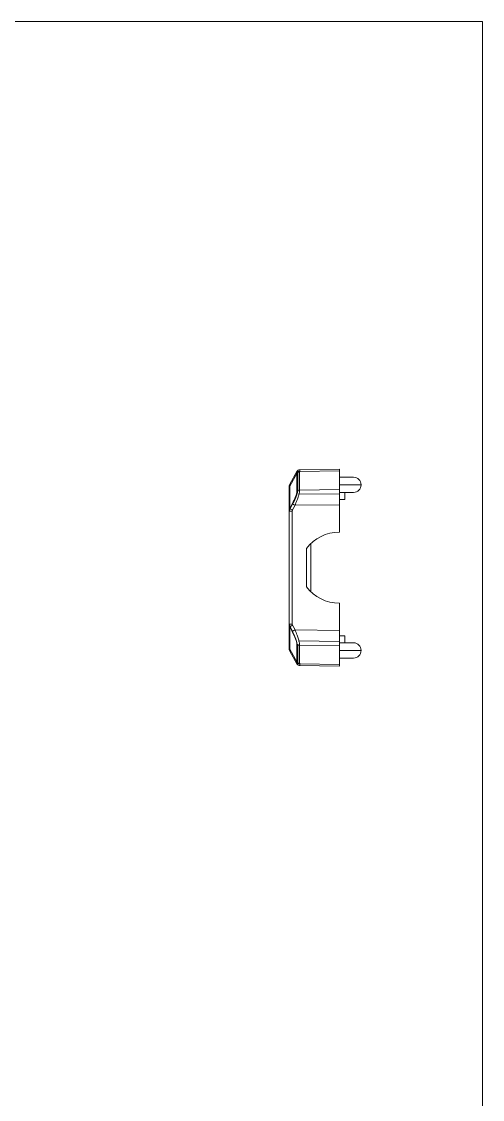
# Model space of a CAD drawing. Extents: x -778 to -614, y -2061 to -1833.
# Drawn here: x -655.9 to -613.5, y -1932.3 to -1833.3 of the extents above; entities that cross this region are included whole.
import ezdxf

# ---------------------------------------------------------------- set-up
doc = ezdxf.new("R2010")
doc.units = 0
doc.header["$MEASUREMENT"] = 0
doc.layers.add('3', color=7, linetype='Continuous')

msp = doc.modelspace()

# ---------------------------------------------------------------- linework, layer by layer
at = {"linetype": 'Continuous', "lineweight": 0}
msp.add_lwpolyline([(-778.457, -1833.316), (-613.541, -1833.316), (-613.541, -1974.121), (-778.457, -1974.121)], close=True, dxfattribs=at)
at = {"layer": '3', "color": 213, "linetype": 'Continuous', "lineweight": 0}
for p, q in [((-630.337, -1874.501), (-626.692, -1874.438)), ((-626.692, -1874.587), (-626.692, -1874.438)), ((-626.692, -1874.587), (-626.692, -1874.438)), ((-631.25, -1875.81), (-630.596, -1874.654)), ((-626.692, -1874.587), (-626.692, -1876.316)), ((-626.692, -1874.587), (-626.692, -1876.316)), ((-625.392, -1875.175), (-626.692, -1875.175)), ((-631.315, -1876.058), (-631.315, -1876.15)), ((-631.315, -1876.15), (-631.315, -1876.224)), ((-631.315, -1878.295), (-631.315, -1876.224)), ((-624.692, -1875.875), (-626.692, -1875.875)), ((-626.692, -1877.711), (-626.692, -1876.316)), ((-626.692, -1877.711), (-626.692, -1876.316)), ((-625.392, -1876.575), (-626.692, -1876.575)), ((-626.192, -1877.221), (-626.692, -1877.221)), ((-626.192, -1877.221), (-626.192, -1876.575)), ((-631.315, -1888.67), (-631.315, -1878.295)), ((-626.692, -1877.711), (-626.692, -1880.216)), ((-626.692, -1877.711), (-626.692, -1880.216)), ((-629.305, -1885.696), (-629.305, -1881.269)), ((-629.707, -1885.241), (-629.707, -1881.724)), ((-626.692, -1889.254), (-626.692, -1886.749)), ((-626.692, -1889.254), (-626.692, -1886.749)), ((-631.315, -1888.67), (-631.315, -1890.742)), ((-626.692, -1889.254), (-626.692, -1890.65)), ((-626.692, -1889.254), (-626.692, -1890.65)), ((-626.192, -1889.744), (-626.692, -1889.744)), ((-626.192, -1889.744), (-626.192, -1890.391)), ((-631.315, -1890.742), (-631.315, -1890.855)), ((-631.315, -1890.855), (-631.315, -1890.908)), ((-631.25, -1891.155), (-630.596, -1892.311)), ((-625.392, -1890.391), (-626.692, -1890.391)), ((-626.692, -1892.378), (-626.692, -1890.65)), ((-626.692, -1892.378), (-626.692, -1890.65)), ((-624.692, -1891.091), (-626.692, -1891.091)), ((-625.392, -1891.791), (-626.692, -1891.791)), ((-626.692, -1892.528), (-630.339, -1892.464)), ((-630.337, -1892.464), (-626.692, -1892.528)), ((-626.692, -1892.378), (-626.692, -1892.528)), ((-626.692, -1892.378), (-626.692, -1892.528))]:
    msp.add_line(p, q, dxfattribs=at)
at = {"layer": '3', "color": 18, "linetype": 'Continuous', "lineweight": 0}
for p, q in [((-631.25, -1875.994), (-630.596, -1874.839)), ((-630.596, -1874.839), (-630.596, -1876.5)), ((-630.511, -1876.361), (-630.511, -1874.751)), ((-630.339, -1874.697), (-630.339, -1876.358)), ((-630.337, -1874.651), (-626.692, -1874.587)), ((-631.25, -1878.051), (-631.25, -1875.994)), ((-630.339, -1876.358), (-626.692, -1876.316)), ((-630.407, -1876.742), (-626.692, -1876.699)), ((-631.024, -1877.621), (-631.25, -1878.051)), ((-631.25, -1878.149), (-630.984, -1877.643)), ((-631.019, -1878.295), (-631.019, -1888.67)), ((-630.767, -1877.759), (-630.992, -1878.188)), ((-630.767, -1877.759), (-626.692, -1877.711)), ((-631.25, -1888.816), (-630.984, -1889.322)), ((-631.25, -1888.914), (-631.25, -1890.971)), ((-631.024, -1889.344), (-631.25, -1888.914)), ((-630.767, -1889.207), (-630.992, -1888.777)), ((-630.767, -1889.207), (-626.692, -1889.254)), ((-626.692, -1890.266), (-630.407, -1890.223)), ((-631.25, -1890.971), (-630.596, -1892.127)), ((-630.596, -1892.127), (-630.596, -1890.465)), ((-630.511, -1892.215), (-630.511, -1890.605)), ((-630.339, -1892.268), (-630.339, -1890.607)), ((-630.339, -1890.607), (-626.692, -1890.65)), ((-630.337, -1892.314), (-626.692, -1892.378))]:
    msp.add_line(p, q, dxfattribs=at)
for points in [[(-630.511, -1874.704, 0), (-630.511, -1874.704, 0), (-630.511, -1874.705, 0), (-630.511, -1874.706, 0), (-630.511, -1874.707, 0), (-630.511, -1874.708, 0), (-630.511, -1874.709, 0), (-630.511, -1874.71, 0), (-630.51, -1874.711, 0), (-630.51, -1874.712, 0), (-630.51, -1874.712, 0), (-630.51, -1874.713, 0), (-630.51, -1874.714, 0), (-630.51, -1874.715, 0), (-630.51, -1874.716, 0), (-630.51, -1874.717, 0), (-630.51, -1874.718, 0), (-630.51, -1874.719, 0), (-630.51, -1874.72, 0), (-630.51, -1874.72, 0), (-630.51, -1874.721, 0), (-630.51, -1874.722, 0), (-630.51, -1874.723, 0), (-630.51, -1874.724, 0), (-630.51, -1874.725, 0), (-630.51, -1874.726, 0), (-630.51, -1874.727, 0), (-630.51, -1874.728, 0), (-630.51, -1874.728, 0), (-630.51, -1874.729, 0), (-630.509, -1874.73, 0), (-630.509, -1874.731, 0), (-630.509, -1874.732, 0), (-630.509, -1874.733, 0), (-630.509, -1874.734, 0), (-630.509, -1874.735, 0), (-630.509, -1874.736, 0), (-630.509, -1874.736, 0), (-630.509, -1874.737, 0), (-630.509, -1874.738, 0), (-630.509, -1874.739, 0), (-630.509, -1874.74, 0), (-630.509, -1874.741, 0), (-630.509, -1874.742, 0), (-630.509, -1874.743, 0), (-630.508, -1874.744, 0), (-630.508, -1874.744, 0), (-630.508, -1874.745, 0), (-630.508, -1874.746, 0), (-630.508, -1874.747, 0)], [(-630.984, -1877.643, 0), (-630.968, -1877.61, 0), (-630.951, -1877.576, 0), (-630.934, -1877.543, 0), (-630.918, -1877.51, 0), (-630.902, -1877.477, 0), (-630.886, -1877.444, 0), (-630.871, -1877.412, 0), (-630.855, -1877.379, 0), (-630.84, -1877.347, 0), (-630.825, -1877.315, 0), (-630.811, -1877.283, 0), (-630.797, -1877.251, 0), (-630.783, -1877.22, 0), (-630.769, -1877.189, 0), (-630.755, -1877.158, 0), (-630.742, -1877.127, 0), (-630.73, -1877.097, 0), (-630.717, -1877.067, 0), (-630.705, -1877.038, 0), (-630.693, -1877.009, 0), (-630.681, -1876.98, 0), (-630.67, -1876.951, 0), (-630.659, -1876.923, 0), (-630.649, -1876.896, 0), (-630.639, -1876.868, 0), (-630.629, -1876.842, 0), (-630.62, -1876.815, 0), (-630.61, -1876.789, 0), (-630.602, -1876.764, 0), (-630.593, -1876.739, 0), (-630.586, -1876.715, 0), (-630.578, -1876.691, 0), (-630.571, -1876.668, 0), (-630.564, -1876.645, 0), (-630.558, -1876.622, 0), (-630.552, -1876.601, 0), (-630.546, -1876.58, 0), (-630.541, -1876.559, 0), (-630.536, -1876.539, 0), (-630.532, -1876.52, 0), (-630.528, -1876.501, 0), (-630.524, -1876.483, 0), (-630.521, -1876.465, 0), (-630.518, -1876.448, 0), (-630.516, -1876.432, 0), (-630.514, -1876.416, 0), (-630.513, -1876.401, 0), (-630.512, -1876.387, 0), (-630.511, -1876.373, 0)], [(-631.25, -1878.149, 0), (-631.251, -1878.152, 0), (-631.252, -1878.155, 0), (-631.254, -1878.158, 0), (-631.255, -1878.16, 0), (-631.257, -1878.163, 0), (-631.258, -1878.166, 0), (-631.259, -1878.169, 0), (-631.261, -1878.171, 0), (-631.262, -1878.174, 0), (-631.263, -1878.177, 0), (-631.264, -1878.18, 0), (-631.266, -1878.183, 0), (-631.267, -1878.186, 0), (-631.268, -1878.188, 0), (-631.269, -1878.191, 0), (-631.271, -1878.194, 0), (-631.272, -1878.197, 0), (-631.273, -1878.2, 0), (-631.274, -1878.203, 0), (-631.275, -1878.206, 0), (-631.276, -1878.208, 0), (-631.278, -1878.211, 0), (-631.279, -1878.214, 0), (-631.28, -1878.217, 0), (-631.281, -1878.22, 0), (-631.282, -1878.223, 0), (-631.283, -1878.226, 0), (-631.284, -1878.229, 0), (-631.285, -1878.232, 0), (-631.286, -1878.235, 0), (-631.287, -1878.238, 0), (-631.288, -1878.241, 0), (-631.289, -1878.244, 0), (-631.29, -1878.247, 0), (-631.29, -1878.25, 0), (-631.291, -1878.253, 0), (-631.292, -1878.256, 0), (-631.293, -1878.259, 0), (-631.294, -1878.262, 0), (-631.295, -1878.265, 0), (-631.296, -1878.268, 0), (-631.296, -1878.271, 0), (-631.297, -1878.274, 0), (-631.298, -1878.277, 0), (-631.299, -1878.28, 0), (-631.299, -1878.283, 0), (-631.3, -1878.286, 0), (-631.301, -1878.289, 0), (-631.301, -1878.292, 0)], [(-631.302, -1888.67, 0), (-631.301, -1888.673, 0), (-631.301, -1888.676, 0), (-631.3, -1888.679, 0), (-631.299, -1888.683, 0), (-631.299, -1888.686, 0), (-631.298, -1888.689, 0), (-631.297, -1888.692, 0), (-631.296, -1888.695, 0), (-631.296, -1888.698, 0), (-631.295, -1888.701, 0), (-631.294, -1888.704, 0), (-631.293, -1888.707, 0), (-631.292, -1888.71, 0), (-631.291, -1888.713, 0), (-631.29, -1888.716, 0), (-631.29, -1888.719, 0), (-631.289, -1888.722, 0), (-631.288, -1888.725, 0), (-631.287, -1888.728, 0), (-631.286, -1888.731, 0), (-631.285, -1888.733, 0), (-631.284, -1888.736, 0), (-631.283, -1888.739, 0), (-631.282, -1888.742, 0), (-631.281, -1888.745, 0), (-631.28, -1888.748, 0), (-631.279, -1888.751, 0), (-631.277, -1888.754, 0), (-631.276, -1888.757, 0), (-631.275, -1888.76, 0), (-631.274, -1888.763, 0), (-631.273, -1888.766, 0), (-631.272, -1888.768, 0), (-631.271, -1888.771, 0), (-631.269, -1888.774, 0), (-631.268, -1888.777, 0), (-631.267, -1888.78, 0), (-631.266, -1888.783, 0), (-631.264, -1888.785, 0), (-631.263, -1888.788, 0), (-631.262, -1888.791, 0), (-631.261, -1888.794, 0), (-631.259, -1888.797, 0), (-631.258, -1888.799, 0), (-631.257, -1888.802, 0), (-631.255, -1888.805, 0), (-631.254, -1888.808, 0), (-631.252, -1888.81, 0), (-631.251, -1888.813, 0)]]:
    msp.add_polyline3d(points, dxfattribs=at)
at = {"layer": '3', "color": 213, "linetype": 'Continuous', "lineweight": 0}
for points in [[(-631.024, -1877.621, 0), (-631.022, -1877.622, 0), (-631.021, -1877.623, 0), (-631.019, -1877.624, 0), (-631.017, -1877.625, 0), (-631.015, -1877.626, 0), (-631.012, -1877.628, 0), (-631.01, -1877.629, 0), (-631.007, -1877.631, 0), (-631.004, -1877.632, 0), (-631.001, -1877.634, 0), (-630.998, -1877.636, 0), (-630.994, -1877.638, 0), (-630.99, -1877.64, 0), (-630.987, -1877.642, 0), (-630.983, -1877.644, 0), (-630.978, -1877.646, 0), (-630.974, -1877.648, 0), (-630.97, -1877.651, 0), (-630.965, -1877.653, 0), (-630.96, -1877.656, 0), (-630.955, -1877.659, 0), (-630.95, -1877.661, 0), (-630.945, -1877.664, 0), (-630.94, -1877.667, 0), (-630.934, -1877.67, 0), (-630.928, -1877.673, 0), (-630.923, -1877.676, 0), (-630.917, -1877.679, 0), (-630.911, -1877.682, 0), (-630.905, -1877.686, 0), (-630.898, -1877.689, 0), (-630.892, -1877.692, 0), (-630.886, -1877.696, 0), (-630.879, -1877.699, 0), (-630.873, -1877.703, 0), (-630.866, -1877.706, 0), (-630.859, -1877.71, 0), (-630.852, -1877.713, 0), (-630.845, -1877.717, 0), (-630.839, -1877.721, 0), (-630.832, -1877.724, 0), (-630.824, -1877.728, 0), (-630.817, -1877.732, 0), (-630.81, -1877.736, 0), (-630.803, -1877.739, 0), (-630.796, -1877.743, 0), (-630.788, -1877.747, 0), (-630.781, -1877.751, 0), (-630.774, -1877.755, 0)], [(-630.767, -1889.207, 0), (-630.774, -1889.211, 0), (-630.781, -1889.214, 0), (-630.788, -1889.218, 0), (-630.796, -1889.222, 0), (-630.803, -1889.226, 0), (-630.81, -1889.23, 0), (-630.817, -1889.233, 0), (-630.824, -1889.237, 0), (-630.832, -1889.241, 0), (-630.839, -1889.245, 0), (-630.845, -1889.248, 0), (-630.852, -1889.252, 0), (-630.859, -1889.256, 0), (-630.866, -1889.259, 0), (-630.873, -1889.263, 0), (-630.879, -1889.266, 0), (-630.886, -1889.27, 0), (-630.892, -1889.273, 0), (-630.898, -1889.276, 0), (-630.905, -1889.28, 0), (-630.911, -1889.283, 0), (-630.917, -1889.286, 0), (-630.923, -1889.289, 0), (-630.928, -1889.292, 0), (-630.934, -1889.295, 0), (-630.94, -1889.298, 0), (-630.945, -1889.301, 0), (-630.95, -1889.304, 0), (-630.955, -1889.307, 0), (-630.96, -1889.309, 0), (-630.965, -1889.312, 0), (-630.97, -1889.314, 0), (-630.974, -1889.317, 0), (-630.978, -1889.319, 0), (-630.983, -1889.321, 0), (-630.987, -1889.324, 0), (-630.99, -1889.326, 0), (-630.994, -1889.328, 0), (-630.998, -1889.33, 0), (-631.001, -1889.331, 0), (-631.004, -1889.333, 0), (-631.007, -1889.335, 0), (-631.01, -1889.336, 0), (-631.012, -1889.338, 0), (-631.015, -1889.339, 0), (-631.017, -1889.34, 0), (-631.019, -1889.341, 0), (-631.021, -1889.342, 0), (-631.022, -1889.343, 0)]]:
    msp.add_polyline3d(points, dxfattribs=at)
for centre, radius, start, end in [((-625.392, -1875.875), 0.7, 270, 90), ((-626.692, -1883.985), 3.769, 90, 143.1301), ((-626.692, -1882.98), 3.769, 216.8699, 270), ((-625.392, -1891.091), 0.7, 270, 90)]:
    msp.add_arc(centre, radius, start, end, dxfattribs=at)
for points, knots in [([(-630.596, -1874.654), (-630.57, -1874.609), (-630.532, -1874.57), (-630.443, -1874.517), (-630.391, -1874.502), (-630.339, -1874.501)], [0, 0, 0, 0, 0.5, 0.5, 1, 1, 1, 1]), ([(-630.595, -1874.655), (-630.569, -1874.609), (-630.531, -1874.571), (-630.441, -1874.517), (-630.389, -1874.502), (-630.337, -1874.501)], [0, 0, 0, 0, 0.5, 0.5, 1, 1, 1, 1]), ([(-630.596, -1874.838), (-630.57, -1874.796), (-630.533, -1874.76), (-630.443, -1874.711), (-630.391, -1874.697), (-630.339, -1874.697)], [0, 0, 0, 0, 0.5, 0.5, 1, 1, 1, 1]), ([(-631.25, -1875.81), (-631.271, -1875.847), (-631.287, -1875.888), (-631.309, -1875.972), (-631.315, -1876.015), (-631.315, -1876.058)], [0, 0, 0, 0, 0.5, 0.5, 1, 1, 1, 1]), ([(-631.25, -1878.051), (-631.259, -1878.07), (-631.279, -1878.108), (-631.296, -1878.157), (-631.305, -1878.197), (-631.31, -1878.227), (-631.314, -1878.26), (-631.315, -1878.283), (-631.315, -1878.295)], [0, 0, 0, 0, 0.24915, 0.50032, 0.609175, 0.728756, 0.859044, 1, 1, 1, 1]), ([(-631.25, -1888.914), (-631.266, -1888.881), (-631.305, -1888.805), (-631.311, -1888.719), (-631.315, -1888.67)], [0, 0, 0, 0, 0.430795, 1, 1, 1, 1]), ([(-630.596, -1892.127), (-630.57, -1892.169), (-630.532, -1892.204), (-630.443, -1892.254), (-630.391, -1892.268), (-630.339, -1892.268)], [0, 0, 0, 0, 0.5, 0.5, 1, 1, 1, 1]), ([(-630.596, -1892.311), (-630.57, -1892.356), (-630.532, -1892.395), (-630.443, -1892.449), (-630.391, -1892.464), (-630.339, -1892.465)], [0, 0, 0, 0, 0.5, 0.5, 1, 1, 1, 1]), ([(-630.595, -1892.175), (-630.569, -1892.217), (-630.531, -1892.252), (-630.441, -1892.301), (-630.389, -1892.315), (-630.337, -1892.315)], [0, 0, 0, 0, 0.5, 0.5, 1, 1, 1, 1])]:
    msp.add_open_spline(points, degree=3, knots=knots, dxfattribs=at)
for points, degree in [([(-630.339, -1874.501), (-630.339, -1874.501), (-630.337, -1874.501)], 2), ([(-631.25, -1891.155), (-631.292, -1891.08), (-631.315, -1890.994), (-631.315, -1890.908)], 3), ([(-630.595, -1892.175), (-630.595, -1892.159), (-630.595, -1892.143), (-630.596, -1892.127)], 3), ([(-630.596, -1892.311), (-630.595, -1892.311), (-630.595, -1892.31), (-630.595, -1892.31)], 3), ([(-630.337, -1892.315), (-630.337, -1892.3), (-630.338, -1892.284), (-630.339, -1892.268)], 3), ([(-630.339, -1892.465), (-630.338, -1892.465), (-630.337, -1892.464), (-630.337, -1892.464)], 3)]:
    msp.add_open_spline(points, degree=degree, dxfattribs=at)
at = {"layer": '3', "color": 18, "linetype": 'Continuous', "lineweight": 0}
for points, degree, knots in [([(-630.337, -1874.501), (-630.334, -1874.508), (-630.33, -1874.52), (-630.334, -1874.607), (-630.337, -1874.651)], 3, [0, 0, 0, 0, 0.500003, 1, 1, 1, 1]), ([(-630.595, -1874.655), (-630.59, -1874.666), (-630.59, -1874.71), (-630.593, -1874.763), (-630.595, -1874.791)], 3, [0, 0, 0, 0, 0.684865, 1, 1, 1, 1]), ([(-630.506, -1874.558), (-630.506, -1874.574), (-630.507, -1874.593), (-630.508, -1874.616), (-630.509, -1874.641), (-630.511, -1874.671), (-630.513, -1874.705)], 3, [0, 0, 0, 0, 0.472235, 0.472235, 0.472235, 1, 1, 1, 1]), ([(-631.25, -1875.994), (-631.251, -1875.943), (-631.252, -1875.891), (-631.252, -1875.829), (-631.251, -1875.82), (-631.25, -1875.81)], 3, [0, 0, 0, 0, 0.5, 0.500011, 1, 1, 1, 1]), ([(-630.339, -1876.358), (-630.344, -1876.425), (-630.356, -1876.559), (-630.448, -1876.899), (-630.585, -1877.31), (-630.706, -1877.607), (-630.767, -1877.759)], 3, [0, 0, 0, 0, 0.23451, 0.478722, 0.735724, 1, 1, 1, 1]), ([(-630.596, -1876.5), (-630.57, -1876.458), (-630.532, -1876.422), (-630.443, -1876.373), (-630.391, -1876.359), (-630.339, -1876.358)], 3, [0, 0, 0, 0, 0.5, 0.5, 1, 1, 1, 1]), ([(-631.315, -1878.293), (-631.316, -1878.299), (-631.307, -1878.295), (-631.28, -1878.295), (-631.257, -1878.295), (-631.199, -1878.295), (-631.165, -1878.295), (-631.092, -1878.295), (-631.054, -1878.295), (-631.019, -1878.295)], 3, [0, 0, 0, 0, 0.25, 0.25, 0.5, 0.5, 0.75, 0.75, 1, 1, 1, 1]), ([(-631.25, -1878.051), (-631.239, -1878.057), (-631.206, -1878.075), (-631.113, -1878.124), (-631.053, -1878.156), (-630.992, -1878.188)], 3, [0, 0, 0, 0, 0.5, 0.5, 1, 1, 1, 1]), ([(-631.25, -1888.914), (-631.244, -1888.911), (-631.234, -1888.905), (-631.203, -1888.888), (-631.182, -1888.877), (-631.133, -1888.851), (-631.105, -1888.836), (-631.049, -1888.806), (-631.02, -1888.791), (-630.992, -1888.777)], 3, [0, 0, 0, 0, 0.25, 0.25, 0.5, 0.5, 0.75, 0.75, 1, 1, 1, 1]), ([(-630.596, -1890.465), (-630.596, -1890.399), (-630.624, -1890.291), (-630.652, -1890.179), (-630.709, -1890.031), (-630.766, -1889.879), (-630.847, -1889.703), (-630.927, -1889.528), (-631.024, -1889.344)], 2, [0, 0, 0, 0.25, 0.25, 0.5, 0.5, 0.75, 0.75, 1, 1, 1]), ([(-630.339, -1890.607), (-630.344, -1890.542), (-630.356, -1890.407), (-630.446, -1890.074), (-630.582, -1889.664), (-630.702, -1889.366), (-630.767, -1889.207)], 3, [0, 0, 0, 0, 0.231846, 0.478725, 0.722299, 1, 1, 1, 1]), ([(-631.25, -1890.971), (-631.271, -1890.937), (-631.287, -1890.899), (-631.309, -1890.821), (-631.315, -1890.781), (-631.315, -1890.742)], 3, [0, 0, 0, 0, 0.5, 0.5, 1, 1, 1, 1]), ([(-631.25, -1890.971), (-631.251, -1891.023), (-631.253, -1891.127), (-631.251, -1891.146), (-631.25, -1891.155)], 3, [0, 0, 0, 0, 0.500011, 1, 1, 1, 1]), ([(-630.595, -1892.31), (-630.592, -1892.303), (-630.588, -1892.29), (-630.592, -1892.213), (-630.595, -1892.175)], 3, [0, 0, 0, 0, 0.499906, 1, 1, 1, 1]), ([(-630.337, -1892.464), (-630.335, -1892.458), (-630.33, -1892.445), (-630.335, -1892.358), (-630.337, -1892.314)], 3, [0, 0, 0, 0, 0.499857, 1, 1, 1, 1])]:
    msp.add_open_spline(points, degree=degree, knots=knots, dxfattribs=at)
for points, degree in [([(-630.596, -1874.654), (-630.596, -1874.654), (-630.595, -1874.655), (-630.595, -1874.655)], 3), ([(-630.595, -1874.791), (-630.595, -1874.806), (-630.596, -1874.822), (-630.596, -1874.838)], 3), ([(-630.337, -1874.651), (-630.339, -1874.674), (-630.339, -1874.697)], 2), ([(-631.25, -1875.994), (-631.292, -1876.064), (-631.315, -1876.144), (-631.315, -1876.223)], 3), ([(-630.596, -1876.5), (-630.596, -1876.689), (-630.788, -1877.173), (-631.024, -1877.621)], 3), ([(-630.992, -1878.188), (-631.018, -1878.238), (-631.019, -1878.295)], 2), ([(-631.317, -1888.67), (-631.312, -1888.67), (-631.175, -1888.67), (-631.019, -1888.67)], 3), ([(-630.992, -1888.777), (-631.01, -1888.744), (-631.019, -1888.707), (-631.019, -1888.67)], 3), ([(-630.513, -1892.26), (-630.509, -1892.324), (-630.507, -1892.374), (-630.506, -1892.408)], 3)]:
    msp.add_open_spline(points, degree=degree, dxfattribs=at)
at = {"layer": '3', "color": 213, "linetype": 'Continuous', "lineweight": 0}
for points, weights in [([(-630.595, -1874.791), (-630.541, -1874.703), (-630.447, -1874.651), (-630.337, -1874.651)], [1.0716768581, 0.976432186432, 0.976108815602, 1.07070674561]), ([(-630.595, -1892.31), (-630.541, -1892.406), (-630.447, -1892.462), (-630.337, -1892.464)], [1.07167317982, 0.976432382685, 0.976110034772, 1.07070613607])]:
    msp.add_rational_spline(points, weights, degree=3, dxfattribs=at)
at = {"layer": '3', "color": 18, "linetype": 'Continuous', "lineweight": 0}
msp.add_rational_spline([(-630.596, -1890.465), (-630.543, -1890.552), (-630.45, -1890.605), (-630.339, -1890.607)], [1.12666143511, 0.999698502736, 0.96818443084, 1.03211921942], degree=3, dxfattribs=at)

doc.saveas('drawing.dxf')
